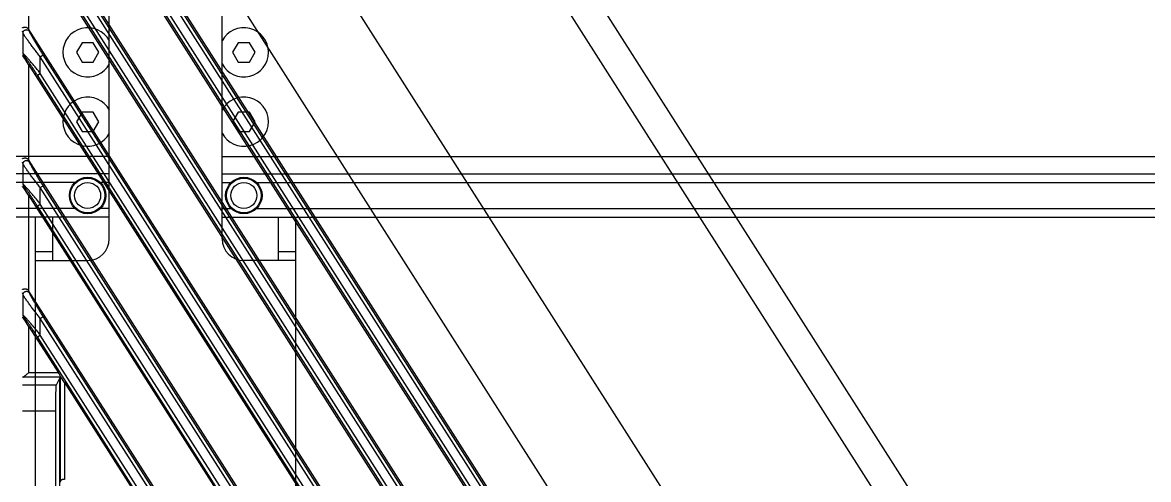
# Model space of a CAD drawing. Header units: millimetres. Extents: x 562 to 17351, y 2396 to 6995.
# Drawn here: x 12738.8 to 12868.5, y 4422 to 4474.7 of the extents above; entities that cross this region are included whole.
import ezdxf

# ---------------------------------------------------------------- set-up
doc = ezdxf.new("R2010")
doc.units = ezdxf.units.MM
doc.layers.add('02___PRT_ALL_AXES', color=7, linetype='Continuous')

# ---------------------------------------------------------------- blocks, each defined once
blk = doc.blocks.new('DTGCNV')
at = {"color": 7, "linetype": 'Continuous'}
for p, q in [((12719.01, 4978.83), (12910.96, 4677.53)), ((12759.91, 4979.78), (12838.25, 4856.8)), ((12883.39, 4779.44), (12757.68, 4976.76)), ((12735.19, 4973.91), (12923.33, 4678.59)), ((12903.91, 4677.66), (12717.35, 4970.49)), ((12902.32, 4679.06), (12718.67, 4967.34)), ((12902.66, 4679.27), (12719.01, 4967.55)), ((12717.32, 4966.45), (12901.38, 4677.53)), ((12718.33, 4965.21), (12900.77, 4678.84)), ((12718.67, 4965.42), (12901.1, 4679.06)), ((12894.31, 4677.66), (12717.35, 4955.42)), ((12892.72, 4679.06), (12718.67, 4952.26)), ((12893.06, 4679.27), (12719.01, 4952.48)), ((12717.32, 4951.38), (12717.32, 4940.39)), ((12717.32, 4951.38), (12891.78, 4677.53)), ((12718.33, 4950.13), (12891.16, 4678.84)), ((12718.67, 4950.35), (12891.5, 4679.06)), ((12716.68, 4939.93), (12716.62, 4940.13)), ((12716.68, 4937.53), (12716.68, 4939.93)), ((12717.41, 4940.14), (12717.35, 4940.34)), ((12887.42, 4673.4), (12717.35, 4940.34)), ((12716.68, 4937.53), (12716.62, 4937.52)), ((12716.63, 4937.29), (12716.74, 4937.32)), ((12718.67, 4937.19), (12719.01, 4937.4)), ((12718.67, 4935.27), (12718.67, 4937.19)), ((12885.86, 4674.75), (12718.67, 4937.19)), ((12886.2, 4674.96), (12719.01, 4937.4)), ((12717.32, 4936.3), (12717.32, 4925.31)), ((12717.32, 4936.3), (12884.81, 4673.4)), ((12718.33, 4935.06), (12718.67, 4935.27)), ((12884.3, 4674.53), (12718.33, 4935.06)), ((12884.64, 4674.75), (12718.67, 4935.27)), ((12716.68, 4924.85), (12716.62, 4925.05)), ((12716.68, 4922.46), (12716.68, 4924.85)), ((12717.41, 4925.06), (12717.35, 4925.27)), ((12877.81, 4673.4), (12717.35, 4925.27)), ((12716.68, 4922.46), (12716.62, 4922.44)), ((12716.63, 4922.21), (12716.74, 4922.24)), ((12718.67, 4922.11), (12719.01, 4922.32)), ((12718.67, 4920.19), (12718.67, 4922.11)), ((12876.26, 4674.75), (12718.67, 4922.11)), ((12876.59, 4674.96), (12719.01, 4922.32)), ((12717.32, 4921.23), (12717.32, 4910.24)), ((12717.32, 4921.23), (12875.2, 4673.4)), ((12718.33, 4919.98), (12718.67, 4920.19)), ((12874.7, 4674.53), (12718.33, 4919.98)), ((12875.04, 4674.75), (12718.67, 4920.19)), ((12716.68, 4909.78), (12716.62, 4909.98)), ((12717.41, 4909.99), (12717.35, 4910.19)), ((12868.21, 4673.4), (12717.35, 4910.19)), ((12716.68, 4907.38), (12716.68, 4909.78)), ((12716.68, 4907.38), (12716.62, 4907.37)), ((12716.63, 4907.14), (12716.74, 4907.17)), ((12717.32, 4906.15), (12717.32, 4900.77)), ((12717.32, 4906.15), (12720.75, 4900.77)), ((12718.67, 4907.04), (12719.01, 4907.25)), ((12718.67, 4905.12), (12718.67, 4907.04)), ((12866.65, 4674.75), (12718.67, 4907.04)), ((12866.99, 4674.96), (12719.01, 4907.25)), ((12718.33, 4904.91), (12718.67, 4905.12)), ((12865.1, 4674.53), (12718.33, 4904.91)), ((12865.43, 4674.75), (12718.67, 4905.12)), ((12720.95, 4900.27), (12716.66, 4900.27)), ((12720.75, 4900.77), (12717.32, 4900.77)), ((12720.95, 4900.27), (12720.49, 4899.35)), ((12720.87, 4900.1), (12720.87, 4860.8)), ((12721, 4900.32), (12720.95, 4900.27)), ((12720.95, 4900.27), (12720.95, 4888.17)), ((12721.45, 4899.66), (12721.45, 4888.47)), ((12721.45, 4899.66), (12865.6, 4673.4)), ((12720.49, 4899.35), (12716.62, 4899.35)), ((12720.42, 4896.35), (12716.62, 4896.35)), ((12720.42, 4896.35), (12720.42, 4864.54))]:
    blk.add_line(p, q, dxfattribs=at)
for centre in [(12717.08, 4937.54), (12717.08, 4922.46), (12717.08, 4907.38)]:
    blk.add_arc(centre, 0.402, 180.1282, 212.3718, dxfattribs=at)
for centre, major_axis, ratio, start_param, end_param in [((12717.02, 4940.12), (-0.117, 0.402), 0.954439, -1.274405, -1.134443), ((12717.32, 4936.19), (-0.7, 1.1), 0.046753, -1.496981, -0.118001), ((12717.02, 4925.04), (-0.117, 0.402), 0.954439, -1.274405, -1.134443), ((12717.32, 4921.11), (-0.7, 1.1), 0.046753, -1.496981, -0.118001), ((12717.02, 4909.97), (-0.117, 0.402), 0.954439, -1.274405, -1.134443), ((12717.32, 4906.04), (-0.7, 1.1), 0.046753, -1.496981, -0.118001), ((12717.32, 4900.26), (0.7, 0), 0.052408, 2.812592, 3.141593), ((12720.69, 4900.77), (-0.321, 0.499), 0.073624, -2.73781, -1.618026), ((12721.45, 4900.27), (0.5, 0), 0.052408, 3.089233, 3.115413), ((12721.45, 4899.58), (-0.499, 0.789), 0.046753, -1.496981, -0.377197), ((12720.49, 4896.35), (0, 3), 0.026186, 0.05236, 1.570796)]:
    blk.add_ellipse(centre, major_axis=major_axis, ratio=ratio, start_param=start_param, end_param=end_param, dxfattribs=at)
for points, knots in [([(12717.32, 4940.39), (12717.3, 4940.41), (12717.27, 4940.44), (12717.21, 4940.48), (12717.15, 4940.52), (12717.08, 4940.54), (12717.02, 4940.56), (12716.95, 4940.56), (12716.89, 4940.57), (12716.84, 4940.56), (12716.8, 4940.55), (12716.77, 4940.55), (12716.74, 4940.54), (12716.71, 4940.53), (12716.69, 4940.53), (12716.68, 4940.52), (12716.66, 4940.52), (12716.65, 4940.52), (12716.64, 4940.52), (12716.63, 4940.52), (12716.63, 4940.53), (12716.62, 4940.53), (12716.62, 4940.55), (12716.62, 4940.55), (12716.62, 4940.56)], [0, 0, 0, 0, 0.092092, 0.18383, 0.274482, 0.363041, 0.448376, 0.529457, 0.605459, 0.675766, 0.739913, 0.769539, 0.797439, 0.847676, 0.869774, 0.889641, 0.907107, 0.922074, 0.934647, 0.945489, 0.956057, 0.968087, 0.982675, 1, 1, 1, 1]), ([(12716.68, 4939.93), (12716.68, 4939.95), (12716.68, 4939.99), (12716.7, 4940.05), (12716.73, 4940.1), (12716.76, 4940.16), (12716.8, 4940.2), (12716.85, 4940.24), (12716.91, 4940.27), (12716.97, 4940.29), (12717.03, 4940.31), (12717.09, 4940.31), (12717.16, 4940.3), (12717.22, 4940.29), (12717.28, 4940.26), (12717.33, 4940.23), (12717.37, 4940.19), (12717.4, 4940.16), (12717.41, 4940.14)], [0, 0, 0, 0, 0.061113, 0.122614, 0.184534, 0.246921, 0.309743, 0.372936, 0.436398, 0.5, 0.563602, 0.627064, 0.690257, 0.753079, 0.815466, 0.877386, 0.938887, 1, 1, 1, 1]), ([(12718.67, 4937.19), (12718.56, 4937.32), (12718.35, 4937.59), (12718.04, 4937.99), (12717.79, 4938.32), (12717.6, 4938.58), (12717.45, 4938.77), (12717.32, 4938.95), (12717.19, 4939.13), (12717.07, 4939.3), (12716.96, 4939.46), (12716.87, 4939.58), (12716.82, 4939.68), (12716.78, 4939.74), (12716.74, 4939.8), (12716.71, 4939.85), (12716.7, 4939.88), (12716.68, 4939.91), (12716.68, 4939.92), (12716.68, 4939.93)], [0, 0, 0, 0, 0.151037, 0.300586, 0.447016, 0.518439, 0.588237, 0.655992, 0.721178, 0.783101, 0.840848, 0.893205, 0.916879, 0.938573, 0.958018, 0.974928, 0.989013, 0.994909, 1, 1, 1, 1]), ([(12719.01, 4937.4), (12718.92, 4937.53), (12718.76, 4937.79), (12718.52, 4938.18), (12718.32, 4938.5), (12718.17, 4938.75), (12718.06, 4938.94), (12717.95, 4939.12), (12717.85, 4939.3), (12717.75, 4939.47), (12717.66, 4939.64), (12717.59, 4939.77), (12717.53, 4939.87), (12717.5, 4939.93), (12717.47, 4940), (12717.45, 4940.05), (12717.43, 4940.09), (12717.42, 4940.12), (12717.41, 4940.13), (12717.41, 4940.14)], [0, 0, 0, 0, 0.145071, 0.289149, 0.431131, 0.500908, 0.569567, 0.636803, 0.702211, 0.76523, 0.825074, 0.880596, 0.906233, 0.930094, 0.951832, 0.971044, 0.987264, 0.994099, 1, 1, 1, 1]), ([(12716.62, 4937.29), (12716.62, 4937.29), (12716.62, 4937.29), (12716.62, 4937.29), (12716.62, 4937.29), (12716.62, 4937.29), (12716.62, 4937.29), (12716.63, 4937.29), (12716.63, 4937.29), (12716.63, 4937.29), (12716.63, 4937.29)], [0, 0, 0, 0, 0.134296, 0.239838, 0.325336, 0.408088, 0.50825, 0.637794, 0.80127, 1, 1, 1, 1]), ([(12718.67, 4935.27), (12718.57, 4935.4), (12718.42, 4935.58), (12718.22, 4935.83), (12718.07, 4936.01), (12717.92, 4936.19), (12717.77, 4936.37), (12717.62, 4936.54), (12717.48, 4936.71), (12717.34, 4936.87), (12717.21, 4937.02), (12717.1, 4937.14), (12717.02, 4937.23), (12716.96, 4937.29), (12716.91, 4937.34), (12716.86, 4937.39), (12716.82, 4937.43), (12716.78, 4937.47), (12716.75, 4937.5), (12716.73, 4937.51), (12716.71, 4937.52), (12716.7, 4937.53), (12716.69, 4937.53), (12716.68, 4937.53), (12716.68, 4937.53), (12716.68, 4937.53)], [0, 0, 0, 0, 0.159125, 0.238223, 0.316727, 0.394381, 0.470878, 0.545834, 0.61877, 0.689065, 0.755896, 0.818173, 0.847169, 0.874456, 0.899785, 0.922889, 0.943475, 0.96125, 0.975933, 0.982041, 0.987297, 0.991693, 0.995234, 0.997964, 1, 1, 1, 1]), ([(12718.33, 4935.06), (12718.26, 4935.18), (12718.14, 4935.35), (12717.99, 4935.59), (12717.87, 4935.77), (12717.76, 4935.94), (12717.64, 4936.11), (12717.53, 4936.28), (12717.42, 4936.45), (12717.31, 4936.61), (12717.2, 4936.76), (12717.11, 4936.88), (12717.04, 4936.97), (12717, 4937.04), (12716.95, 4937.1), (12716.91, 4937.15), (12716.87, 4937.2), (12716.84, 4937.24), (12716.81, 4937.26), (12716.8, 4937.28), (12716.78, 4937.29), (12716.77, 4937.3), (12716.76, 4937.31), (12716.75, 4937.32), (12716.75, 4937.32), (12716.74, 4937.32), (12716.74, 4937.32), (12716.74, 4937.32)], [0, 0, 0, 0, 0.153079, 0.229318, 0.305164, 0.380451, 0.454965, 0.528436, 0.600519, 0.670738, 0.738434, 0.802663, 0.833068, 0.862042, 0.889307, 0.914531, 0.937321, 0.957232, 0.96596, 0.973791, 0.980669, 0.986547, 0.991394, 0.995199, 0.996723, 0.998012, 1, 1, 1, 1]), ([(12717.32, 4925.31), (12717.3, 4925.33), (12717.27, 4925.37), (12717.21, 4925.41), (12717.15, 4925.44), (12717.08, 4925.47), (12717.02, 4925.48), (12716.95, 4925.49), (12716.89, 4925.49), (12716.84, 4925.49), (12716.8, 4925.48), (12716.77, 4925.47), (12716.74, 4925.46), (12716.71, 4925.46), (12716.69, 4925.45), (12716.68, 4925.45), (12716.66, 4925.44), (12716.65, 4925.44), (12716.64, 4925.44), (12716.63, 4925.44), (12716.63, 4925.45), (12716.62, 4925.46), (12716.62, 4925.47), (12716.62, 4925.48), (12716.62, 4925.48)], [0, 0, 0, 0, 0.092092, 0.18383, 0.274482, 0.363041, 0.448376, 0.529457, 0.605459, 0.675766, 0.739913, 0.769539, 0.797439, 0.847676, 0.869774, 0.889641, 0.907107, 0.922074, 0.934647, 0.945489, 0.956057, 0.968087, 0.982675, 1, 1, 1, 1]), ([(12716.68, 4924.85), (12716.68, 4924.87), (12716.68, 4924.91), (12716.7, 4924.97), (12716.73, 4925.03), (12716.76, 4925.08), (12716.8, 4925.13), (12716.85, 4925.16), (12716.91, 4925.2), (12716.97, 4925.22), (12717.03, 4925.23), (12717.09, 4925.24), (12717.16, 4925.23), (12717.22, 4925.21), (12717.28, 4925.19), (12717.33, 4925.15), (12717.37, 4925.11), (12717.4, 4925.08), (12717.41, 4925.06)], [0, 0, 0, 0, 0.061113, 0.122614, 0.184534, 0.246921, 0.309743, 0.372936, 0.436398, 0.5, 0.563602, 0.627064, 0.690257, 0.753079, 0.815466, 0.877386, 0.938887, 1, 1, 1, 1]), ([(12718.67, 4922.11), (12718.56, 4922.24), (12718.35, 4922.51), (12718.04, 4922.91), (12717.79, 4923.24), (12717.6, 4923.5), (12717.45, 4923.69), (12717.32, 4923.87), (12717.19, 4924.05), (12717.07, 4924.22), (12716.96, 4924.38), (12716.87, 4924.51), (12716.82, 4924.6), (12716.78, 4924.66), (12716.74, 4924.72), (12716.71, 4924.77), (12716.7, 4924.81), (12716.68, 4924.83), (12716.68, 4924.85), (12716.68, 4924.85)], [0, 0, 0, 0, 0.151037, 0.300586, 0.447016, 0.518439, 0.588237, 0.655992, 0.721178, 0.783101, 0.840848, 0.893205, 0.916879, 0.938573, 0.958018, 0.974928, 0.989013, 0.994909, 1, 1, 1, 1]), ([(12719.01, 4922.32), (12718.92, 4922.45), (12718.76, 4922.71), (12718.52, 4923.1), (12718.32, 4923.42), (12718.17, 4923.67), (12718.06, 4923.86), (12717.95, 4924.05), (12717.85, 4924.22), (12717.75, 4924.4), (12717.66, 4924.56), (12717.59, 4924.69), (12717.53, 4924.79), (12717.5, 4924.86), (12717.47, 4924.92), (12717.45, 4924.98), (12717.43, 4925.02), (12717.42, 4925.05), (12717.41, 4925.06), (12717.41, 4925.06)], [0, 0, 0, 0, 0.145071, 0.289149, 0.431131, 0.500908, 0.569567, 0.636803, 0.702211, 0.76523, 0.825074, 0.880596, 0.906233, 0.930094, 0.951832, 0.971044, 0.987264, 0.994099, 1, 1, 1, 1]), ([(12716.62, 4922.21), (12716.62, 4922.21), (12716.62, 4922.21), (12716.62, 4922.22), (12716.62, 4922.22), (12716.62, 4922.22), (12716.62, 4922.22), (12716.63, 4922.22), (12716.63, 4922.22), (12716.63, 4922.21), (12716.63, 4922.21)], [0, 0, 0, 0, 0.134296, 0.239838, 0.325336, 0.408088, 0.50825, 0.637794, 0.80127, 1, 1, 1, 1]), ([(12718.67, 4920.19), (12718.57, 4920.32), (12718.42, 4920.51), (12718.22, 4920.76), (12718.07, 4920.94), (12717.92, 4921.12), (12717.77, 4921.3), (12717.62, 4921.47), (12717.48, 4921.64), (12717.34, 4921.8), (12717.21, 4921.95), (12717.1, 4922.07), (12717.02, 4922.15), (12716.96, 4922.21), (12716.91, 4922.27), (12716.86, 4922.32), (12716.82, 4922.36), (12716.78, 4922.4), (12716.75, 4922.42), (12716.73, 4922.44), (12716.71, 4922.45), (12716.7, 4922.45), (12716.69, 4922.46), (12716.68, 4922.46), (12716.68, 4922.46), (12716.68, 4922.46)], [0, 0, 0, 0, 0.159125, 0.238223, 0.316727, 0.394381, 0.470878, 0.545834, 0.61877, 0.689065, 0.755896, 0.818173, 0.847169, 0.874456, 0.899785, 0.922889, 0.943475, 0.96125, 0.975933, 0.982041, 0.987297, 0.991693, 0.995234, 0.997964, 1, 1, 1, 1]), ([(12718.33, 4919.98), (12718.26, 4920.1), (12718.14, 4920.28), (12717.99, 4920.52), (12717.87, 4920.69), (12717.76, 4920.87), (12717.64, 4921.04), (12717.53, 4921.21), (12717.42, 4921.37), (12717.31, 4921.53), (12717.2, 4921.68), (12717.11, 4921.81), (12717.04, 4921.9), (12717, 4921.96), (12716.95, 4922.02), (12716.91, 4922.08), (12716.87, 4922.13), (12716.84, 4922.16), (12716.81, 4922.19), (12716.8, 4922.2), (12716.78, 4922.22), (12716.77, 4922.23), (12716.76, 4922.24), (12716.75, 4922.24), (12716.75, 4922.24), (12716.74, 4922.25), (12716.74, 4922.25), (12716.74, 4922.24)], [0, 0, 0, 0, 0.153079, 0.229318, 0.305164, 0.380451, 0.454965, 0.528436, 0.600519, 0.670738, 0.738434, 0.802663, 0.833068, 0.862042, 0.889307, 0.914531, 0.937321, 0.957232, 0.96596, 0.973791, 0.980669, 0.986547, 0.991394, 0.995199, 0.996723, 0.998012, 1, 1, 1, 1]), ([(12717.32, 4910.24), (12717.3, 4910.26), (12717.27, 4910.29), (12717.21, 4910.33), (12717.15, 4910.37), (12717.08, 4910.39), (12717.02, 4910.41), (12716.95, 4910.41), (12716.89, 4910.41), (12716.84, 4910.41), (12716.8, 4910.4), (12716.77, 4910.4), (12716.74, 4910.39), (12716.71, 4910.38), (12716.69, 4910.37), (12716.68, 4910.37), (12716.66, 4910.37), (12716.65, 4910.37), (12716.64, 4910.37), (12716.63, 4910.37), (12716.63, 4910.37), (12716.62, 4910.38), (12716.62, 4910.39), (12716.62, 4910.4), (12716.62, 4910.41)], [0, 0, 0, 0, 0.092092, 0.18383, 0.274482, 0.363041, 0.448376, 0.529457, 0.605459, 0.675766, 0.739913, 0.769539, 0.797439, 0.847676, 0.869774, 0.889641, 0.907107, 0.922074, 0.934647, 0.945489, 0.956057, 0.968087, 0.982675, 1, 1, 1, 1]), ([(12716.68, 4909.78), (12716.68, 4909.8), (12716.68, 4909.84), (12716.7, 4909.9), (12716.73, 4909.95), (12716.76, 4910), (12716.8, 4910.05), (12716.85, 4910.09), (12716.91, 4910.12), (12716.97, 4910.14), (12717.03, 4910.16), (12717.09, 4910.16), (12717.16, 4910.15), (12717.22, 4910.14), (12717.28, 4910.11), (12717.33, 4910.08), (12717.37, 4910.04), (12717.4, 4910.01), (12717.41, 4909.99)], [0, 0, 0, 0, 0.061113, 0.122614, 0.184534, 0.246921, 0.309743, 0.372936, 0.436398, 0.5, 0.563602, 0.627064, 0.690257, 0.753079, 0.815466, 0.877386, 0.938887, 1, 1, 1, 1]), ([(12719.01, 4907.25), (12718.92, 4907.38), (12718.76, 4907.64), (12718.52, 4908.02), (12718.32, 4908.35), (12718.17, 4908.6), (12718.06, 4908.79), (12717.95, 4908.97), (12717.85, 4909.15), (12717.75, 4909.32), (12717.66, 4909.49), (12717.59, 4909.62), (12717.53, 4909.72), (12717.5, 4909.78), (12717.47, 4909.85), (12717.45, 4909.9), (12717.43, 4909.94), (12717.42, 4909.97), (12717.41, 4909.98), (12717.41, 4909.99)], [0, 0, 0, 0, 0.145071, 0.289149, 0.431131, 0.500908, 0.569567, 0.636803, 0.702211, 0.76523, 0.825074, 0.880596, 0.906233, 0.930094, 0.951832, 0.971044, 0.987264, 0.994099, 1, 1, 1, 1]), ([(12718.67, 4907.04), (12718.56, 4907.17), (12718.35, 4907.44), (12718.04, 4907.83), (12717.79, 4908.16), (12717.6, 4908.42), (12717.45, 4908.61), (12717.32, 4908.8), (12717.19, 4908.98), (12717.07, 4909.15), (12716.96, 4909.31), (12716.87, 4909.43), (12716.82, 4909.53), (12716.78, 4909.59), (12716.74, 4909.65), (12716.71, 4909.7), (12716.7, 4909.73), (12716.68, 4909.76), (12716.68, 4909.77), (12716.68, 4909.78)], [0, 0, 0, 0, 0.151037, 0.300586, 0.447016, 0.518439, 0.588237, 0.655992, 0.721178, 0.783101, 0.840848, 0.893205, 0.916879, 0.938573, 0.958018, 0.974928, 0.989013, 0.994909, 1, 1, 1, 1]), ([(12718.67, 4905.12), (12718.57, 4905.24), (12718.42, 4905.43), (12718.22, 4905.68), (12718.07, 4905.86), (12717.92, 4906.04), (12717.77, 4906.22), (12717.62, 4906.39), (12717.48, 4906.56), (12717.34, 4906.72), (12717.21, 4906.87), (12717.1, 4906.99), (12717.02, 4907.08), (12716.96, 4907.14), (12716.91, 4907.19), (12716.86, 4907.24), (12716.82, 4907.28), (12716.78, 4907.32), (12716.75, 4907.34), (12716.73, 4907.36), (12716.71, 4907.37), (12716.7, 4907.38), (12716.69, 4907.38), (12716.68, 4907.38), (12716.68, 4907.38), (12716.68, 4907.38)], [0, 0, 0, 0, 0.159125, 0.238223, 0.316727, 0.394381, 0.470878, 0.545834, 0.61877, 0.689065, 0.755896, 0.818173, 0.847169, 0.874456, 0.899785, 0.922889, 0.943475, 0.96125, 0.975933, 0.982041, 0.987297, 0.991693, 0.995234, 0.997964, 1, 1, 1, 1]), ([(12716.62, 4907.14), (12716.62, 4907.14), (12716.62, 4907.14), (12716.62, 4907.14), (12716.62, 4907.14), (12716.62, 4907.14), (12716.62, 4907.14), (12716.63, 4907.14), (12716.63, 4907.14), (12716.63, 4907.14), (12716.63, 4907.14)], [0, 0, 0, 0, 0.134291, 0.239825, 0.325324, 0.40808, 0.508237, 0.637782, 0.801264, 1, 1, 1, 1]), ([(12718.33, 4904.91), (12718.26, 4905.02), (12718.14, 4905.2), (12717.99, 4905.44), (12717.87, 4905.62), (12717.76, 4905.79), (12717.64, 4905.96), (12717.53, 4906.13), (12717.42, 4906.3), (12717.31, 4906.46), (12717.2, 4906.61), (12717.11, 4906.73), (12717.04, 4906.82), (12717, 4906.89), (12716.95, 4906.95), (12716.91, 4907), (12716.87, 4907.05), (12716.84, 4907.09), (12716.81, 4907.11), (12716.8, 4907.13), (12716.78, 4907.14), (12716.77, 4907.15), (12716.76, 4907.16), (12716.75, 4907.17), (12716.75, 4907.17), (12716.74, 4907.17), (12716.74, 4907.17), (12716.74, 4907.17)], [0, 0, 0, 0, 0.153079, 0.229318, 0.305164, 0.380451, 0.454965, 0.528436, 0.600519, 0.670738, 0.738434, 0.802663, 0.833068, 0.862042, 0.889307, 0.914531, 0.937321, 0.957232, 0.96596, 0.973791, 0.980669, 0.986547, 0.991394, 0.995199, 0.996723, 0.998012, 1, 1, 1, 1]), ([(12716.66, 4900.27), (12716.66, 4900.27), (12716.67, 4900.28), (12716.68, 4900.28), (12716.69, 4900.29), (12716.71, 4900.3), (12716.74, 4900.31), (12716.78, 4900.33), (12716.81, 4900.36), (12716.87, 4900.4), (12716.94, 4900.46), (12717.03, 4900.53), (12717.13, 4900.61), (12717.22, 4900.69), (12717.29, 4900.75), (12717.32, 4900.77)], [0, 0, 0, 0, 0.013463, 0.028958, 0.046471, 0.065932, 0.110248, 0.160922, 0.216933, 0.277361, 0.408429, 0.549248, 0.696374, 0.84732, 1, 1, 1, 1]), ([(12721.45, 4888.47), (12721.42, 4888.48), (12721.35, 4888.48), (12721.25, 4888.47), (12721.16, 4888.45), (12721.09, 4888.4), (12721.03, 4888.35), (12720.99, 4888.3), (12720.96, 4888.23), (12720.95, 4888.19), (12720.95, 4888.17)], [0, 0, 0, 0, 0.160899, 0.314742, 0.456494, 0.584742, 0.700638, 0.806545, 0.905309, 1, 1, 1, 1])]:
    blk.add_open_spline(points, degree=3, knots=knots, dxfattribs=at)
blk = doc.blocks.new('*U61')
blk.add_blockref('DTGCNV', (-13016.62, -4845.2))
blk = doc.blocks.new('*U62')
at = {"color": 0, "linetype": 'ByBlock', "lineweight": -2, "transparency": 16777216}
blk.add_blockref('*U61', (600, 337.5), dxfattribs=at)
blk = doc.blocks.new('dfx')
at = {"color": 114, "linetype": 'Continuous', "lineweight": -3, "true_color": 0x139b48}
for p, q in [((13134.48, 8768.73), (13134.48, 8803.73)), ((13147.48, 8768.73), (13147.48, 8803.73)), ((13131.34, 8791.34), (13130.69, 8790.23)), ((13132.63, 8791.34), (13131.34, 8791.34)), ((13133.27, 8790.23), (13132.63, 8791.34)), ((13149.34, 8791.34), (13148.69, 8790.23)), ((13150.63, 8791.34), (13149.34, 8791.34)), ((13151.27, 8790.23), (13150.63, 8791.34)), ((13130.69, 8790.23), (13131.34, 8789.11)), ((13132.63, 8789.11), (13133.27, 8790.23)), ((13148.69, 8790.23), (13149.34, 8789.11)), ((13150.63, 8789.11), (13151.27, 8790.23)), ((13131.34, 8789.11), (13132.63, 8789.11)), ((13149.34, 8789.11), (13150.63, 8789.11)), ((13131.34, 8783.34), (13130.69, 8782.23)), ((13132.63, 8783.34), (13131.34, 8783.34)), ((13133.27, 8782.23), (13132.63, 8783.34)), ((13149.34, 8783.34), (13148.69, 8782.23)), ((13150.63, 8783.34), (13149.34, 8783.34)), ((13151.27, 8782.23), (13150.63, 8783.34)), ((13130.69, 8782.23), (13131.34, 8781.11)), ((13132.63, 8781.11), (13133.27, 8782.23)), ((13148.69, 8782.23), (13149.34, 8781.11)), ((13150.63, 8781.11), (13151.27, 8782.23)), ((13131.34, 8781.11), (13132.63, 8781.11)), ((13149.34, 8781.11), (13150.63, 8781.11)), ((13134.48, 8778.23), (13110.98, 8778.23)), ((13147.48, 8778.23), (13701.48, 8778.23)), ((13134.48, 8776.23), (13111.48, 8776.23)), ((13147.48, 8776.23), (13701.48, 8776.23)), ((13134.48, 8775.23), (13133.45, 8775.23)), ((13147.48, 8775.23), (13148.51, 8775.23)), ((13134.48, 8772.23), (13133.45, 8772.23)), ((13147.48, 8772.23), (13148.51, 8772.23)), ((13134.48, 8771.23), (13111.48, 8771.23)), ((13125.98, 8283.73), (13125.98, 8771.23)), ((13127.98, 8766.23), (13127.98, 8771.23)), ((13147.48, 8771.23), (13701.48, 8771.23)), ((13153.98, 8766.23), (13153.98, 8771.23)), ((13155.98, 8283.73), (13155.98, 8771.23)), ((13127.98, 8767.23), (13125.98, 8767.23)), ((13155.98, 8767.23), (13153.98, 8767.23)), ((13125.98, 8766.23), (13131.98, 8766.23)), ((13155.98, 8766.23), (13149.98, 8766.23))]:
    blk.add_line(p, q, dxfattribs=at)
for centre, radius in [((13131.98, 8773.73), 2), ((13149.98, 8773.73), 2), ((13131.98, 8773.73), 1.5), ((13149.98, 8773.73), 1.5)]:
    blk.add_circle(centre, radius, dxfattribs=at)
for centre, start, end in [((13131.98, 8768.73), 270, 0), ((13149.98, 8768.73), 180, 270)]:
    blk.add_arc(centre, 2.5, start, end, dxfattribs=at)
at = {"layer": '02___PRT_ALL_AXES', "color": 114, "linetype": 'Continuous', "lineweight": -3, "true_color": 0x139b48}
for p, q in [((13130.51, 8775.23), (13118.45, 8775.23)), ((13151.45, 8775.23), (13697.51, 8775.23)), ((13130.51, 8772.23), (13118.45, 8772.23)), ((13151.45, 8772.23), (13697.51, 8772.23))]:
    blk.add_line(p, q, dxfattribs=at)
for centre in [(13131.98, 8773.73), (13149.98, 8773.73)]:
    blk.add_circle(centre, 2.1, dxfattribs=at)
for centre, start, end in [((13131.98, 8790.23), 28.0842, 331.9158), ((13149.98, 8790.23), 208.0842, 151.9158), ((13131.98, 8782.23), 28.0842, 331.9158), ((13149.98, 8782.23), 208.0842, 151.9158)]:
    blk.add_arc(centre, 2.84, start, end, dxfattribs=at)
blk = doc.blocks.new('*U142')
blk.add_blockref('dfx', (-13416.98, -8530.48))
blk = doc.blocks.new('*U143')
at = {"color": 0, "linetype": 'ByBlock', "lineweight": -2, "transparency": 16777216}
blk.add_blockref('*U142', (600, 0), dxfattribs=at)

msp = doc.modelspace()

# ---------------------------------------------------------------- block references
for name, p in [('*U62', (12438.816, 4041.217)), ('*U143', (12431.316, 4211.467))]:
    msp.add_blockref(name, p)

doc.saveas('drawing.dxf')
